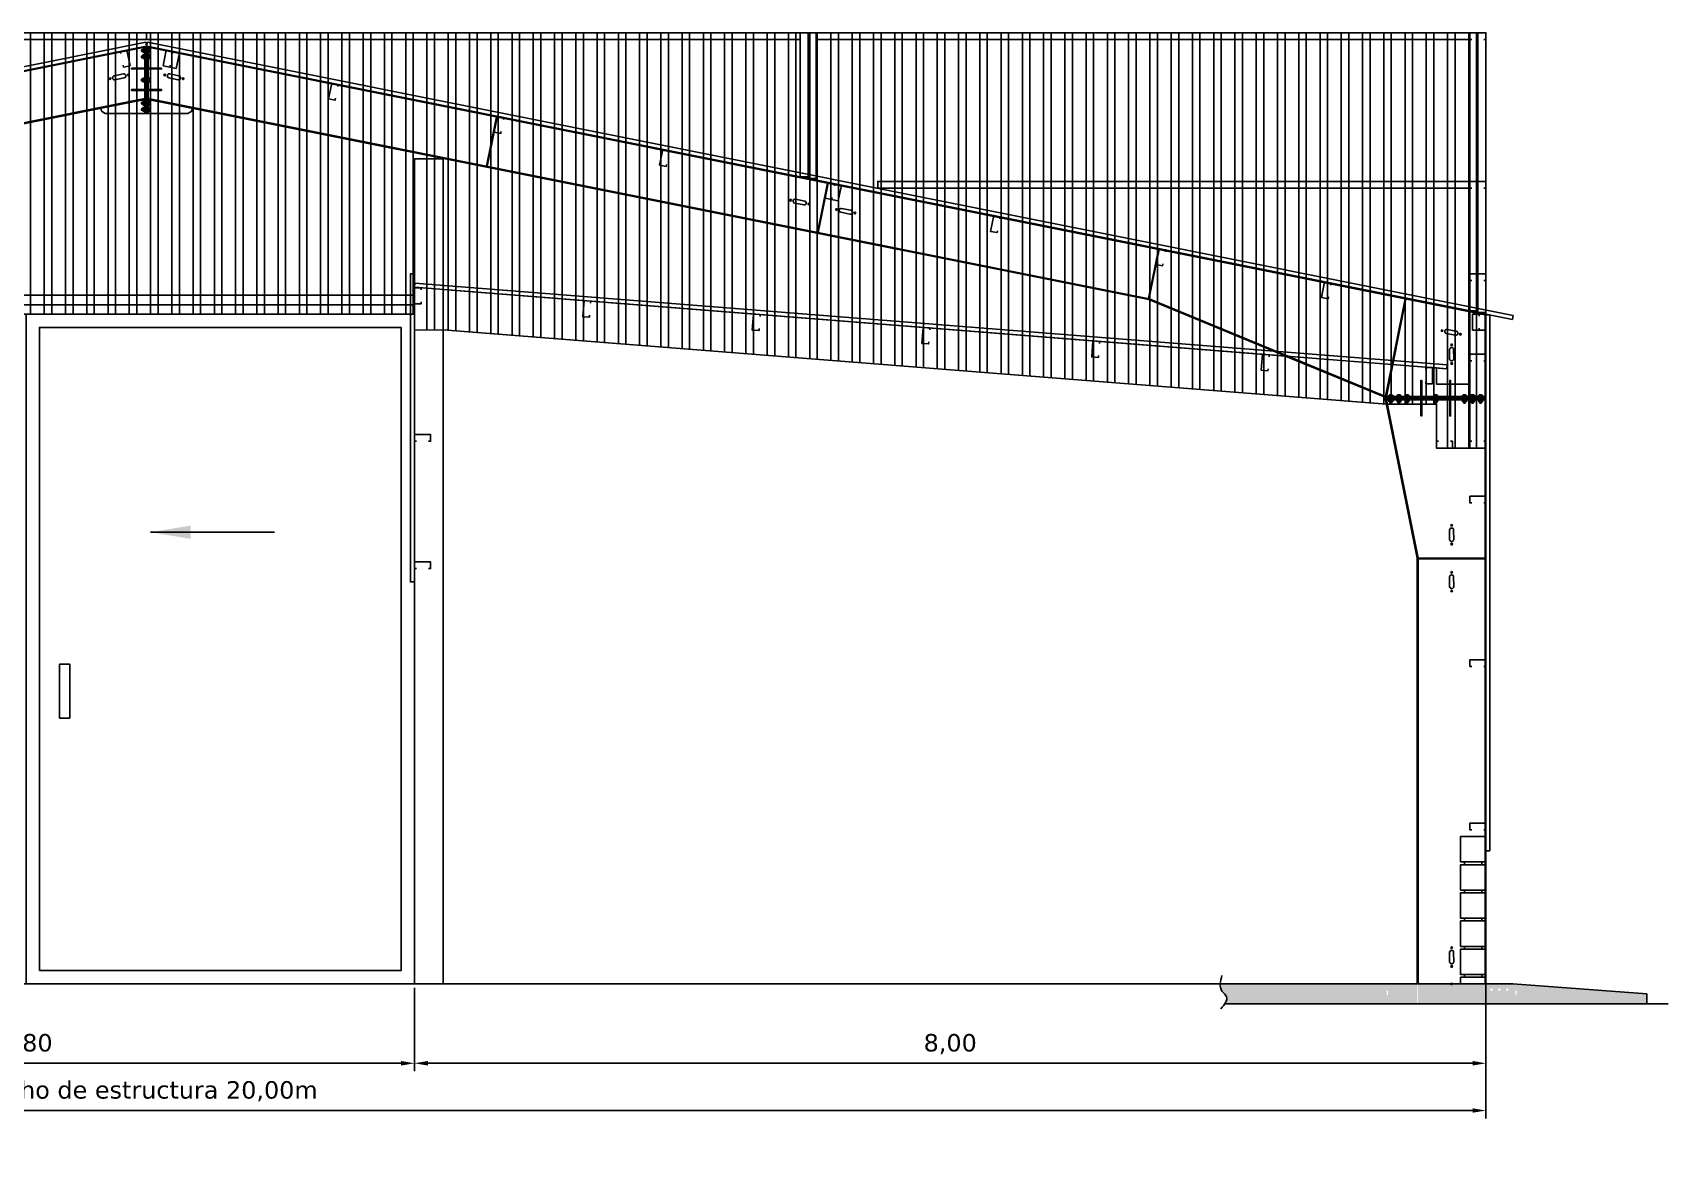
# Model space of a CAD drawing. Header units: millimetres. Extents: x 1972 to 5740, y 370 to 952.
# Drawn here: x 2858.01 to 2870.23, y 591.08 to 599.39 of the extents above; entities that cross this region are included whole.
import ezdxf

# ---------------------------------------------------------------- set-up
doc = ezdxf.new("R2010")
doc.units = ezdxf.units.MM
doc.header["$LTSCALE"] = 15
doc.layers.add('1', color=7, linetype='Continuous')
doc.layers.add('2', color=2, linetype='Continuous')
doc.styles.add('ARIAL', font='verdana.ttf')
doc.dimstyles.new('Cota 0.13', dxfattribs={"dimtxt": 0.13, "dimasz": 0.1, "dimexe": 0.06, "dimexo": 0.03, "dimgap": 0.06, "dimtad": 1, "dimzin": 1, "dimtxsty": 'ARIAL', "dimcen": 2.5, "dimadec": 0, "dimazin": 0, "dimtfac": 1, "dimtmove": 0, "dimatfit": 3, "dimfxl": 1, "dimarcsym": 0})
doc.dimstyles.new('Cota 0.5', dxfattribs={"dimtxt": 0.5, "dimasz": 0.3, "dimexe": 0.05, "dimexo": 0.0625, "dimgap": 0.1, "dimtad": 1, "dimzin": 1, "dimtxsty": 'ARIAL', "dimcen": 2.5, "dimadec": 0, "dimazin": 0, "dimtfac": 1, "dimtmove": 0, "dimatfit": 3, "dimfxl": 1, "dimarcsym": 0})

# ---------------------------------------------------------------- blocks, each defined once
blk = doc.blocks.new('*D219')
at = {"color": 0, "linetype": 'Continuous', "lineweight": -2, "transparency": 16777216}
for p, q in [((2848.864, 592.287), (2848.864, 591.282)), ((2868.864, 592.287), (2868.864, 591.282)), ((2848.964, 591.342), (2868.764, 591.342))]:
    blk.add_line(p, q, dxfattribs=at)
at = {"color": 0, "linetype": 'Continuous', "transparency": 16777216}
for points in [[(2848.964, 591.359), (2848.964, 591.326), (2848.864, 591.342)], [(2868.764, 591.359), (2868.764, 591.326), (2868.864, 591.342)]]:
    blk.add_solid(points, dxfattribs=at)
at = {"layer": 'Defpoints', "color": 0, "linetype": 'Continuous', "transparency": 16777216}
for p in [(2848.864, 592.317), (2868.864, 592.317), (2868.864, 591.342)]:
    blk.add_point(p, dxfattribs=at)
at = {"color": 0, "linetype": 'Continuous', "transparency": 16777216, "insert": (2858.864, 591.486), "char_height": 0.13, "attachment_point": 5, "style": 'ARIAL'}
blk.add_mtext('Ancho de estructura 20,00m', dxfattribs=at)
blk = doc.blocks.new('To 5-8')
at = {"layer": '1'}
for p, q in [((-0.014, 0.009), (-0.014, 0)), ((-0.014, 0), (-0.009, 0)), ((0.01, 0.011), (-0.01, 0.011)), ((-0.008, 0), (-0.007, 0)), ((-0.007, 0.009), (-0.007, 0)), ((-0.007, 0), (0.007, 0)), ((0.007, 0.009), (0.007, 0)), ((0.007, 0), (0.008, 0)), ((0.009, 0), (0.014, 0)), ((0.014, 0), (0.014, 0.009)), ((-0.008, -0.001), (-0.008, -0.048)), ((-0.008, -0.048), (0.008, -0.048)), ((-0.008, -0.048), (-0.005, -0.05)), ((-0.005, -0.05), (0.005, -0.05)), ((0.005, -0.05), (0.008, -0.048)), ((0.008, -0.048), (0.008, -0.001))]:
    blk.add_line(p, q, dxfattribs=at)
for centre, radius, start, end in [((-0.01, 0.005), 0.00528, 48.7117, 131.2883), ((0, -0.009), 0.0192, 68.6636, 111.3364), ((0.01, 0.005), 0.00528, 48.7117, 131.2883), ((-0.009, -0.001), 0.00064, 0, 90), ((0.009, -0.001), 0.00064, 90, 180)]:
    blk.add_arc(centre, radius, start, end, dxfattribs=at)
at = {"layer": '2'}
for p, q in [((0.008, -0.003), (-0.008, -0.003)), ((-0.005, -0.003), (-0.005, -0.05)), ((0.005, -0.003), (0.005, -0.05))]:
    blk.add_line(p, q, dxfattribs=at)
blk = doc.blocks.new('Tu 5-8')
at = {"layer": '1'}
for p, q in [((0.01, 0), (-0.01, 0)), ((-0.014, -0.001), (-0.014, -0.008)), ((-0.014, -0.008), (-0.014, -0.014)), ((-0.01, -0.015), (0.01, -0.015)), ((-0.007, -0.001), (-0.007, -0.008)), ((-0.007, -0.008), (-0.007, -0.014)), ((0.007, -0.001), (0.007, -0.008)), ((0.007, -0.008), (0.007, -0.014)), ((0.014, -0.001), (0.014, -0.008)), ((0.014, -0.008), (0.014, -0.014))]:
    blk.add_line(p, q, dxfattribs=at)
for centre, radius, start, end in [((-0.01, -0.008), 0.00752, 62.3999, 117.6001), ((0, -0.029), 0.0288, 75.9969, 104.0031), ((-0.01, -0.008), 0.00752, 242.3999, 297.6001), ((0, 0.014), 0.0288, 255.9969, 284.0031), ((0.01, -0.008), 0.00752, 62.3999, 117.6001), ((0.01, -0.008), 0.00752, 242.3999, 297.6001)]:
    blk.add_arc(centre, radius, start, end, dxfattribs=at)
blk = doc.blocks.new('fsdasdfasdfasdf')
at = {"color": 5}
blk.add_lwpolyline([(0.1, 0.035), (0.031, 0.022, 1), (0.037, -0.008), (0.106, 0.006, 1)], format="xyb", close=True, dxfattribs=at)
for centre in [(0, 0), (0.137, 0.027)]:
    blk.add_circle(centre, 0.006, dxfattribs=at)
blk = doc.blocks.new('*D237')
at = {"color": 0, "lineweight": -2, "transparency": 16777216}
for p, q in [((2860.864, 592.257), (2860.864, 591.635)), ((2855.064, 591.916), (2855.064, 591.635)), ((2855.164, 591.695), (2860.764, 591.695))]:
    blk.add_line(p, q, dxfattribs=at)
at = {"color": 0, "transparency": 16777216}
for points in [[(2855.164, 591.712), (2855.164, 591.678), (2855.064, 591.695)], [(2860.764, 591.712), (2860.764, 591.678), (2860.864, 591.695)]]:
    blk.add_solid(points, dxfattribs=at)
at = {"layer": 'Defpoints', "color": 0, "transparency": 16777216}
for p in [(2860.864, 592.287), (2855.064, 591.946), (2860.864, 591.695)]:
    blk.add_point(p, dxfattribs=at)
at = {"color": 0, "transparency": 16777216, "insert": (2857.964, 591.838), "char_height": 0.13, "attachment_point": 5, "style": 'ARIAL'}
blk.add_mtext('5,80', dxfattribs=at)
blk = doc.blocks.new('*D238')
at = {"color": 0, "lineweight": -2, "transparency": 16777216}
for p, q in [((2860.864, 591.693), (2860.864, 591.635)), ((2860.964, 591.695), (2868.764, 591.695)), ((2868.864, 591.755), (2868.864, 591.635))]:
    blk.add_line(p, q, dxfattribs=at)
at = {"color": 0, "transparency": 16777216}
for points in [[(2860.964, 591.712), (2860.964, 591.678), (2860.864, 591.695)], [(2868.764, 591.712), (2868.764, 591.678), (2868.864, 591.695)]]:
    blk.add_solid(points, dxfattribs=at)
at = {"layer": 'Defpoints', "color": 0, "transparency": 16777216}
for p in [(2868.864, 591.785), (2860.864, 591.723), (2868.864, 591.695)]:
    blk.add_point(p, dxfattribs=at)
at = {"color": 0, "transparency": 16777216, "insert": (2864.864, 591.838), "char_height": 0.13, "attachment_point": 5, "style": 'ARIAL'}
blk.add_mtext('8,00', dxfattribs=at)

msp = doc.modelspace()

# ---------------------------------------------------------------- hatches: boundary and pattern name
h = msp.add_hatch()
h.set_pattern_fill('STEEL', color=3, scale=0.05, angle=45, style=0)
h.set_pattern_definition([(90, (1135.71858, 446.00849), (-0.15875, 0), []), (90, (1135.66245, 446.06462), (-0.15875, 0), [])])
h.paths.add_polyline_path([(2868.12075, 596.61358), (2868.49393, 596.61358), (2868.49393, 596.28742), (2868.86393, 596.28742), (2868.86393, 599.38742), (2848.86393, 599.38742), (2848.86393, 593.28142), (2855.06393, 593.28142), (2855.06393, 597.28742), (2860.83393, 597.28742), (2860.86393, 597.28742), (2860.86393, 597.16592), (2861.07793, 597.16959)])
h = msp.add_hatch()
h.set_pattern_fill('AR-CONC', color=256, scale=0.0006, style=0)
h.set_pattern_definition([(130, (3592.127075, 526.05473), (-0.109310801, -0.009563451), [0.01143, -0.12573]), (185, (3592.12707, 526.05473), (0.021145696, 0.114633986), [0.009144, -0.100584]), (79.549, (3592.11797, 526.05393), (-0.088165501, 0.105070013), [0.009714, -0.106854]), (133.8158, (3592.12707, 526.08521), (-0.162647425, -0.025225397), [0.017145, -0.188595]), (83.3644, (3592.11352, 526.0831), (-0.14244254, 0.148455334), [0.014571, -0.160281]), (188.816, (3592.12707, 526.0852), (-0.142442763, 0.14845507), [0.013716, -0.150876]), (159, (3592.111835, 526.07759), (-0.090968928, -0.061359311), [0.01143, -0.12573]), (214, (3592.11183, 526.07759), (-0.037081217, 0.11051278), [0.009144, -0.100584]), (108.5486, (3592.10425, 526.07247), (-0.128049894, 0.049153715), [0.009714, -0.106854]), (142.5, (3592.127075, 526.054727), (-0.001853162, 0.0507330233), [0, -0.0993648, 0, -0.102108, 0, -0.100965]), (172.5, (3592.127075, 526.054727), (-0.0400917975, 0.060108345), [0, -0.0582168, 0, -0.0970788, 0, -0.038481]), (212.5, (3592.16106, 526.054727), (-0.081354357, -0.0034372464), [0, -0.0381, 0, -0.118872, 0, -0.157734]), (222.5, (3592.1763, 526.05473), (-0.088877509, 0.0152558946), [0, -0.04953, 0, -0.0789432, 0, -0.112014])])
edge = h.paths.add_edge_path()
edge.add_spline(control_points=[(2866.91292, 592.13742), (2866.92589, 592.15665), (2866.93976, 592.19125), (2866.88488, 592.23257), (2866.87927, 592.26798), (2866.88037, 592.28742)], knot_values=[0.05872267, 0.05872267, 0.05872267, 0.05872267, 0.12037337, 0.17418287, 0.23139088, 0.23139088, 0.23139088, 0.23139088], degree=3, periodic=0)
edge.add_line((2866.88037, 592.28742), (2868.35133, 592.28742))
edge.add_line((2868.35133, 592.28742), (2868.35133, 592.13742))
edge.add_line((2868.35133, 592.13742), (2868.13263, 592.13742))
edge.add_line((2868.13263, 592.13742), (2868.13263, 592.23742))
edge.add_line((2868.13263, 592.23742), (2868.12263, 592.23742))
edge.add_line((2868.12263, 592.23742), (2868.12263, 592.20742))
edge.add_arc((2868.12763, 592.20742), 0.005, 180, 360)
edge.add_line((2868.13263, 592.20742), (2868.13263, 592.13742))
edge.add_line((2868.13263, 592.13742), (2866.91292, 592.13742))
h.paths.add_polyline_path([(2868.35763, 592.28742), (2868.60263, 592.28742, 1), (2868.61263, 592.28742), (2868.85763, 592.28742), (2868.85763, 592.13742), (2868.35763, 592.13742)])
h.paths.add_polyline_path([(2869.08263, 592.20742, 1), (2869.09263, 592.20742), (2869.09263, 592.23742), (2869.08263, 592.23742), (2869.08263, 592.13742), (2869.06393, 592.13742), (2869.06393, 592.28742), (2870.06393, 592.21242), (2870.06393, 592.13742), (2869.08263, 592.13742)])
h.paths.add_polyline_path([(2869.01893, 592.26242), (2868.90893, 592.26242, 0.41421356), (2868.88893, 592.24242), (2868.88893, 592.13742), (2868.86393, 592.13742), (2868.86393, 592.28742), (2869.06393, 592.28742), (2869.06393, 592.13742), (2869.03893, 592.13742), (2869.03893, 592.24242, 0.41421356)])
h.paths.add_polyline_path([(2868.88893, 592.24242, -0.43205261), (2868.91014, 592.26238, 0.01513114), (2868.90893, 592.26242), (2869.01893, 592.26242, -0.0595081), (2869.02364, 592.26185, -0.00142806), (2869.02376, 592.26183, -0.34457424), (2869.03893, 592.24242), (2869.03893, 592.13742), (2868.88893, 592.13742)], flags=17)
h.paths.add_polyline_path([(2869.03266, 592.24438, 1), (2869.01295, 592.24438, 1)], flags=16)
h.paths.add_polyline_path([(2868.97379, 592.24438, 1), (2868.95408, 592.24438, 1)], flags=16)
h.paths.add_polyline_path([(2868.91492, 592.24438, 1), (2868.89521, 592.24438, 1)], flags=16)

# ---------------------------------------------------------------- linework, layer by layer
at = {"color": 3, "linetype": 'Continuous'}
for p, q in [((2858.85805, 599.31683), (2848.66001, 597.27723)), ((2858.86393, 599.28742), (2858.85805, 599.31683)), ((2858.86393, 599.28742), (2858.86982, 599.31683)), ((2858.86982, 599.31683), (2869.06786, 597.27723)), ((2869.06197, 597.24781), (2868.86393, 597.28742)), ((2868.89393, 597.28142), (2868.86393, 597.28142)), ((2868.89393, 597.28142), (2868.89393, 593.28142)), ((2869.06197, 597.24781), (2869.06786, 597.27723)), ((2868.89393, 593.28142), (2868.86393, 593.28142))]:
    msp.add_line(p, q, dxfattribs=at)
at = {"color": 5, "linetype": 'Continuous'}
for p, q in [((2858.85, 599.28463), (2848.869, 597.28843)), ((2858.85123, 599.27845), (2848.87023, 597.28225)), ((2858.85123, 599.27845), (2858.85, 599.28463)), ((2858.87663, 599.27845), (2858.87787, 599.28463)), ((2858.87663, 599.27845), (2868.85763, 597.28225)), ((2858.87787, 599.28463), (2868.85887, 597.28843)), ((2858.85123, 598.89602), (2851.37844, 597.40146)), ((2858.85123, 598.8896), (2851.37967, 597.39529)), ((2858.87663, 598.89602), (2866.34943, 597.40146)), ((2858.87663, 598.8896), (2866.3482, 597.39529)), ((2861.47614, 598.75855), (2861.4026, 598.39083)), ((2861.48085, 598.75761), (2861.40731, 598.38989)), ((2863.94721, 598.26434), (2863.87366, 597.89662)), ((2863.95191, 598.2634), (2863.87837, 597.89568)), ((2866.41827, 597.77012), (2866.34473, 597.40241)), ((2866.42298, 597.76918), (2866.3482, 597.39529)), ((2866.35059, 597.40098), (2866.34815, 597.39517)), ((2868.11149, 596.66676), (2866.34815, 597.39517)), ((2868.11393, 596.67256), (2866.34943, 597.40146)), ((2868.11393, 596.67256), (2868.25979, 597.40182)), ((2868.12036, 596.67256), (2868.26596, 597.40058)), ((2868.85763, 597.28225), (2868.85887, 597.28843)), ((2868.85763, 596.67256), (2868.85763, 597.28225)), ((2868.85763, 597.28225), (2868.86393, 597.28225)), ((2868.86393, 596.67256), (2868.86393, 597.28225)), ((2868.11393, 596.67256), (2868.11149, 596.66676))]:
    msp.add_line(p, q, dxfattribs=at)
at = {"color": 7, "linetype": 'Continuous'}
for p, q in [((2858.85, 599.28463), (2858.86393, 599.28742)), ((2858.87787, 599.28463), (2858.86393, 599.28742)), ((2868.85887, 597.28843), (2868.86393, 597.28742)), ((2868.86393, 597.28225), (2868.86393, 597.28742)), ((2848.66393, 592.28742), (2869.06393, 592.28742)), ((2870.06393, 592.21242), (2869.06393, 592.28742)), ((2870.06393, 592.21242), (2870.06393, 592.13742))]:
    msp.add_line(p, q, dxfattribs=at)
at = {"linetype": 'Continuous'}
for p, q in [((2858.86393, 599.28742), (2858.86393, 599.28488)), ((2858.86393, 599.28742), (2858.86393, 599.28488)), ((2858.85123, 598.8896), (2858.85, 598.89578)), ((2858.87663, 598.8896), (2858.87787, 598.89578))]:
    msp.add_line(p, q, dxfattribs=at)
at = {"color": 3}
for p, q in [((2860.86393, 597.48742), (2860.8663, 597.51732)), ((2860.8663, 597.51732), (2868.57506, 596.90874)), ((2868.5727, 596.87883), (2860.86393, 597.48742)), ((2868.5727, 596.87883), (2868.57506, 596.90874)), ((2868.5727, 596.87883), (2868.46393, 596.88742))]:
    msp.add_line(p, q, dxfattribs=at)
at = {"color": 1, "linetype": 'Continuous'}
for p, q in [((2868.11422, 596.64615), (2868.12043, 596.64716)), ((2868.35125, 595.46527), (2868.11422, 596.64615)), ((2868.35763, 595.46528), (2868.12043, 596.64716)), ((2868.85763, 596.64716), (2868.85763, 592.28742)), ((2868.86393, 596.64716), (2868.86393, 592.28742)), ((2868.35125, 595.46527), (2868.35747, 595.46628)), ((2868.35133, 595.46528), (2868.35133, 592.28742)), ((2868.85763, 595.46528), (2868.35133, 595.46528)), ((2868.35763, 595.46528), (2868.35763, 592.28742)), ((2868.85763, 595.46048), (2868.35763, 595.46048))]:
    msp.add_line(p, q, dxfattribs=at)
at = {"color": 40, "linetype": 'Continuous'}
msp.add_line((2870.22527, 592.13742), (2866.91278, 592.13742), dxfattribs=at)
at = {"color": 0}
msp.add_lwpolyline([(2868.12075, 596.61358), (2868.49393, 596.61358), (2868.49393, 596.28742), (2868.86393, 596.28742), (2868.86393, 599.38742), (2848.86393, 599.38742), (2848.86393, 593.28142), (2855.06393, 593.28142), (2855.06393, 597.28742), (2860.83393, 597.28742), (2860.86393, 597.28742), (2860.86393, 597.16592), (2861.07793, 597.16959), (2868.12075, 596.61358)], dxfattribs=at)
at = {"color": 6}
for points in [[(2853.98393, 599.38742), (2858.86393, 599.38742), (2858.86393, 599.33742), (2853.98393, 599.33742), (2853.98393, 599.38742)], [(2863.74393, 599.38742), (2858.86393, 599.38742), (2858.86393, 599.33742), (2863.74393, 599.33742), (2863.74393, 599.38742)], [(2868.74393, 599.38742), (2863.86393, 599.38742), (2863.86393, 599.33742), (2868.74393, 599.33742), (2868.74393, 599.38742)], [(2868.74393, 598.27742), (2864.32289, 598.27742), (2864.32289, 598.22742), (2868.74393, 598.22742), (2868.74393, 598.27742)], [(2868.84893, 597.53742), (2868.86393, 597.53742), (2868.86393, 597.58742), (2868.74393, 597.58742), (2868.74393, 597.53742), (2868.75893, 597.53742)], [(2860.91393, 597.46836), (2860.91393, 597.48336), (2860.86393, 597.48336), (2860.86393, 597.36336), (2860.91393, 597.36336), (2860.91393, 597.37836)], [(2862.17866, 597.36857), (2862.17984, 597.38353), (2862.12999, 597.38746), (2862.12055, 597.26784), (2862.1704, 597.2639), (2862.17158, 597.27885)], [(2863.44472, 597.26862), (2863.4459, 597.28358), (2863.39606, 597.28751), (2863.38661, 597.16788), (2863.43646, 597.16395), (2863.43764, 597.1789)], [(2864.71078, 597.16867), (2864.71196, 597.18362), (2864.66212, 597.18756), (2864.65267, 597.06793), (2864.70252, 597.064), (2864.7037, 597.07895)], [(2865.97866, 597.06857), (2865.97984, 597.08353), (2865.92999, 597.08746), (2865.92055, 596.96784), (2865.9704, 596.9639), (2865.97158, 596.97885)], [(2867.24472, 596.96862), (2867.2459, 596.98358), (2867.19606, 596.98751), (2867.18661, 596.86788), (2867.23646, 596.86395), (2867.23764, 596.8789)], [(2868.84893, 596.93742), (2868.86393, 596.93742), (2868.86393, 596.98742), (2868.74393, 596.98742), (2868.74393, 596.93742), (2868.75893, 596.93742)], [(2868.41393, 596.87242), (2868.41393, 596.88742), (2868.46393, 596.88742), (2868.46393, 596.76742), (2868.41393, 596.76742), (2868.41393, 596.78242)], [(2860.96893, 596.33742), (2860.98393, 596.33742), (2860.98393, 596.38742), (2860.86393, 596.38742), (2860.86393, 596.33742), (2860.87893, 596.33742)], [(2868.59893, 596.33742), (2868.61393, 596.33742), (2868.61393, 596.28742), (2868.49393, 596.28742), (2868.49393, 596.33742), (2868.50893, 596.33742)], [(2868.84893, 596.33742), (2868.86393, 596.33742), (2868.86393, 596.28742), (2868.74393, 596.28742), (2868.74393, 596.33742), (2868.75893, 596.33742)], [(2860.96893, 595.38742), (2860.98393, 595.38742), (2860.98393, 595.43742), (2860.86393, 595.43742), (2860.86393, 595.38742), (2860.87893, 595.38742)]]:
    msp.add_lwpolyline(points, dxfattribs=at)
at = {"color": 5}
for points in [[(2863.74393, 598.31245), (2863.80393, 598.31245), (2863.80393, 599.38742), (2863.74393, 599.38742)], [(2863.80393, 598.30045), (2863.86393, 598.30045), (2863.86393, 599.38742), (2863.80393, 599.38742)], [(2868.74393, 597.31142), (2868.80393, 597.31142), (2868.80393, 599.38742), (2868.74393, 599.38742)], [(2868.80393, 597.29942), (2868.86393, 597.29942), (2868.86393, 599.38742), (2868.80393, 599.38742)], [(2857.96393, 592.28742), (2860.86393, 592.28742), (2860.86393, 597.28742), (2857.96393, 597.28742)], [(2858.06393, 592.38742), (2860.76393, 592.38742), (2860.76393, 597.18742), (2858.06393, 597.18742)], [(2858.21507, 594.67349), (2858.29074, 594.67349), (2858.29074, 594.27117), (2858.21507, 594.27117)]]:
    msp.add_lwpolyline(points, close=True, dxfattribs=at)
at = {"color": 6, "linetype": 'Continuous'}
for points in [[(2868.84893, 599.33742), (2868.86393, 599.33742), (2868.86393, 599.38742), (2868.74393, 599.38742), (2868.74393, 599.33742), (2868.75893, 599.33742)], [(2858.67076, 599.23348), (2858.66782, 599.24819), (2858.71685, 599.258), (2858.74038, 599.14033), (2858.69135, 599.13052), (2858.68841, 599.14523)], [(2859.05711, 599.23348), (2859.06005, 599.24819), (2859.01102, 599.258), (2858.98749, 599.14033), (2859.03652, 599.13052), (2859.03946, 599.14523)], [(2860.29264, 598.98638), (2860.29558, 599.00109), (2860.24655, 599.01089), (2860.22302, 598.89322), (2860.27205, 598.88342), (2860.27499, 598.89812)], [(2861.52817, 598.73927), (2861.53111, 598.75398), (2861.48208, 598.76379), (2861.45855, 598.64612), (2861.50758, 598.63631), (2861.51052, 598.65102)], [(2862.7637, 598.49216), (2862.76665, 598.50687), (2862.71762, 598.51668), (2862.69408, 598.39901), (2862.74311, 598.3892), (2862.74605, 598.40391)], [(2863.99924, 598.24506), (2864.00218, 598.25977), (2863.95315, 598.26957), (2863.92961, 598.1519), (2863.97864, 598.1421), (2863.98158, 598.15681)], [(2868.84893, 598.22742), (2868.86393, 598.22742), (2868.86393, 598.27742), (2868.74393, 598.27742), (2868.74393, 598.22742), (2868.75893, 598.22742)], [(2865.23477, 597.99795), (2865.23771, 598.01266), (2865.18868, 598.02247), (2865.16515, 597.9048), (2865.21417, 597.89499), (2865.21712, 597.9097)], [(2866.4703, 597.75085), (2866.47324, 597.76555), (2866.42421, 597.77536), (2866.40068, 597.65769), (2866.44971, 597.64788), (2866.45265, 597.66259)], [(2867.70583, 597.50374), (2867.70877, 597.51845), (2867.65974, 597.52825), (2867.63621, 597.41058), (2867.68524, 597.40078), (2867.68818, 597.41549)], [(2868.81393, 597.18242), (2868.81393, 597.16742), (2868.86393, 597.16742), (2868.86393, 597.28742), (2868.81393, 597.28742), (2868.81393, 597.27242)], [(2868.84893, 595.87742), (2868.86393, 595.87742), (2868.86393, 595.92742), (2868.74393, 595.92742), (2868.74393, 595.87742), (2868.75893, 595.87742)], [(2868.84893, 594.65742), (2868.86393, 594.65742), (2868.86393, 594.70742), (2868.74393, 594.70742), (2868.74393, 594.65742), (2868.75893, 594.65742)], [(2868.84893, 593.43742), (2868.86393, 593.43742), (2868.86393, 593.48742), (2868.74393, 593.48742), (2868.74393, 593.43742), (2868.75893, 593.43742)]]:
    msp.add_lwpolyline(points, dxfattribs=at)
at = {"color": 4, "linetype": 'Continuous'}
for points in [[(2858.85123, 598.78488), (2858.86393, 598.78488), (2858.86393, 599.28488), (2858.85123, 599.28488)], [(2858.87663, 598.78488), (2858.86393, 598.78488), (2858.86393, 599.28488), (2858.87663, 599.28488)]]:
    msp.add_lwpolyline(points, close=True, dxfattribs=at)
for points in [[(2859.05711, 599.23348), (2859.06005, 599.24819), (2859.10908, 599.23839), (2859.08555, 599.12072), (2859.03652, 599.13052), (2859.03946, 599.14523)], [(2858.52257, 598.82387), (2858.52689, 598.80227), (2858.55546, 598.78488), (2858.85123, 598.78488), (2858.85123, 598.8796), (2858.84143, 598.88764), (2858.52257, 598.82387)], [(2859.2053, 598.82387), (2859.20098, 598.80227), (2859.17241, 598.78488), (2858.87663, 598.78488), (2858.87663, 598.8796), (2858.88644, 598.88764), (2859.2053, 598.82387)], [(2863.99924, 598.24506), (2864.00218, 598.25977), (2864.05121, 598.24996), (2864.02767, 598.13229), (2863.97864, 598.1421), (2863.98158, 598.15681)], [(2868.81393, 597.18242), (2868.81393, 597.16742), (2868.76393, 597.16742), (2868.76393, 597.28742), (2868.81393, 597.28742), (2868.81393, 597.27242)]]:
    msp.add_lwpolyline(points, dxfattribs=at)
at = {"color": 5, "ltscale": 2}
for points in [[(2858.75123, 599.12298), (2858.75123, 599.11668), (2858.85123, 599.11668), (2858.85123, 599.12298)], [(2858.97663, 599.12298), (2858.97663, 599.11668), (2858.87663, 599.11668), (2858.87663, 599.12298)], [(2858.75123, 598.95668), (2858.75123, 598.96298), (2858.85123, 598.96298), (2858.85123, 598.95668)], [(2858.97663, 598.95668), (2858.97663, 598.96298), (2858.87663, 598.96298), (2858.87663, 598.95668)], [(2868.37828, 596.67256), (2868.38458, 596.67256), (2868.38458, 596.79256), (2868.37828, 596.79256)], [(2868.59958, 596.67256), (2868.59328, 596.67256), (2868.59328, 596.79256), (2868.59958, 596.79256)]]:
    msp.add_lwpolyline(points, close=True, dxfattribs=at)
at = {"color": 1}
msp.add_lwpolyline([(2860.86393, 592.28742), (2860.86393, 598.44575), (2861.07793, 598.44575), (2861.07793, 592.28742), (2860.86393, 592.28742)], dxfattribs=at)
at = {"color": 3}
msp.add_lwpolyline([(2860.86393, 597.48742), (2860.86393, 597.58742), (2860.83393, 597.58742), (2860.83393, 595.28742), (2860.86393, 595.28742)], dxfattribs=at)
at = {"color": 2}
for points in [[(2868.86393, 597.28742), (2868.86393, 597.58742), (2868.74393, 597.58742), (2868.74393, 597.31742)], [(2860.91393, 597.46836), (2860.91393, 597.48336), (2860.86393, 597.48336), (2860.86393, 597.36336), (2860.91393, 597.36336), (2860.91393, 597.37836)]]:
    msp.add_lwpolyline(points, dxfattribs=at)
at = {"color": 1}
msp.add_lwpolyline([(2868.86393, 596.28742), (2868.74393, 596.28742), (2868.74393, 597.58742), (2868.86393, 597.58742)], close=True, dxfattribs=at)
at = {"color": 4}
for points in [[(2855.06393, 597.42742), (2860.86393, 597.42742), (2860.86393, 597.35742), (2855.06393, 597.35742)], [(2855.06393, 597.35742), (2860.86393, 597.35742), (2860.86393, 597.28742), (2855.06393, 597.28742)]]:
    msp.add_lwpolyline(points, close=True, dxfattribs=at)
at = {"color": 5}
msp.add_lwpolyline([(2861.07793, 597.16959), (2861.07793, 597.47052), (2867.36784, 596.97395), (2868.11149, 596.66676), (2868.11393, 596.66621), (2868.11393, 596.64716), (2868.12075, 596.61358), (2861.07793, 597.16959)], dxfattribs=at)
at = {"color": 4}
msp.add_lwpolyline([(2868.41733, 596.8911), (2868.49393, 596.88505), (2868.49393, 596.76505), (2868.74393, 596.76505), (2868.74393, 596.98742)], dxfattribs=at)
at = {"color": 4, "ltscale": 2}
for points in [[(2868.86393, 596.67256), (2868.11393, 596.67256), (2868.11393, 596.65986), (2868.86393, 596.65986)], [(2868.11393, 596.65986), (2868.86393, 596.65986), (2868.86393, 596.64716), (2868.11393, 596.64716)]]:
    msp.add_lwpolyline(points, close=True, dxfattribs=at)
at = {"color": 1, "ltscale": 2}
for points in [[(2868.37828, 596.64716), (2868.38458, 596.64716), (2868.38458, 596.52716), (2868.37828, 596.52716)], [(2868.59958, 596.64716), (2868.59328, 596.64716), (2868.59328, 596.52716), (2868.59958, 596.52716)]]:
    msp.add_lwpolyline(points, close=True, dxfattribs=at)
at = {"color": 5, "linetype": 'Continuous'}
for points in [[(2868.86393, 593.19742), (2868.67393, 593.19742), (2868.67393, 593.38742), (2868.86393, 593.38742)], [(2868.86393, 592.98742), (2868.67393, 592.98742), (2868.67393, 593.17742), (2868.86393, 593.17742)], [(2868.86393, 592.77742), (2868.67393, 592.77742), (2868.67393, 592.96742), (2868.86393, 592.96742)], [(2868.86393, 592.56742), (2868.67393, 592.56742), (2868.67393, 592.75742), (2868.86393, 592.75742)], [(2868.86393, 592.35742), (2868.67393, 592.35742), (2868.67393, 592.54742), (2868.86393, 592.54742)], [(2868.86393, 592.28742), (2868.67393, 592.28742), (2868.67393, 592.33742), (2868.86393, 592.33742)]]:
    msp.add_lwpolyline(points, close=True, dxfattribs=at)
for points in [[(2868.70372, 593.17742), (2868.70372, 593.19742)], [(2868.83415, 593.17742), (2868.83415, 593.19742)], [(2868.70372, 592.96742), (2868.70372, 592.98742)], [(2868.83415, 592.96742), (2868.83415, 592.98742)], [(2868.70372, 592.75742), (2868.70372, 592.77742)], [(2868.83415, 592.75742), (2868.83415, 592.77742)], [(2868.70372, 592.54742), (2868.70372, 592.56742)], [(2868.83415, 592.54742), (2868.83415, 592.56742)], [(2868.70372, 592.33742), (2868.70372, 592.35742)], [(2868.83415, 592.33742), (2868.83415, 592.35742)]]:
    msp.add_lwpolyline(points, dxfattribs=at)
at = {"color": 1, "linetype": 'Continuous'}
msp.add_circle((2868.60763, 592.28742), 0.005, dxfattribs=at)
at = {"color": 7, "linetype": 'Continuous'}
msp.add_open_spline([(2866.89218, 592.34977), (2866.88164, 592.30791), (2866.86621, 592.24663), (2866.95209, 592.18197), (2866.91087, 592.13263), (2866.88403, 592.1005)], degree=3, knots=[0, 0, 0, 0, 0.115930681, 0.169740186, 0.270172842, 0.270172842, 0.270172842, 0.270172842], dxfattribs=at)

# ---------------------------------------------------------------- block references
at = {"xscale": -1}
for name, p, rotation in [('To 5-8', (2858.87663, 599.25488), 270), ('To 5-8', (2858.87663, 599.20788), 270), ('Tu 5-8', (2858.83619, 599.03488), 90), ('Tu 5-8', (2858.83619, 598.86188), 90), ('Tu 5-8', (2858.83619, 598.81488), 90), ('Tu 5-8', (2868.48893, 596.63212), 180), ('Tu 5-8', (2868.70393, 596.63212), 180), ('Tu 5-8', (2868.76393, 596.63212), 180), ('Tu 5-8', (2868.82393, 596.63212), 180)]:
    msp.add_blockref(name, p, dxfattribs=dict(at, rotation=rotation))
for name, p, rotation in [('Tu 5-8', (2858.83619, 599.25488), 90), ('Tu 5-8', (2858.83619, 599.20788), 90), ('To 5-8', (2858.87663, 599.03488), 270), ('To 5-8', (2858.87663, 598.86188), 270), ('To 5-8', (2858.87663, 598.81488), 270), ('Tu 5-8', (2868.15393, 596.63212), 180), ('Tu 5-8', (2868.21393, 596.63212), 180), ('Tu 5-8', (2868.27393, 596.63212), 180)]:
    msp.add_blockref(name, p, dxfattribs=dict(rotation=rotation))
at = {"color": 7}
for p, xscale, rotation in [((2858.72781, 599.07153), -1, 22.61986494941879), ((2868.60763, 596.9181), -0.9999999999999998, 281.3099324759374), ((2868.60763, 595.57028), -0.9999999999999998, 281.3099324759374), ((2868.60763, 595.22028), -0.9999999999999998, 281.3099324759374), ((2868.60763, 592.41765), -0.9999999999999998, 281.3099324759374)]:
    msp.add_blockref('fsdasdfasdfasdf', p, dxfattribs=dict(at, xscale=xscale, rotation=rotation))
at = {"color": 7, "rotation": 337.3801350505907}
for p in [(2859.00006, 599.07153), (2863.67192, 598.13716)]:
    msp.add_blockref('fsdasdfasdfasdf', p, dxfattribs=at)
at = {"color": 7, "xscale": -1}
for p in [(2864.1524, 598.04106), (2868.67333, 597.13687)]:
    msp.add_blockref('fsdasdfasdfasdf', p, dxfattribs=at)
at = {"xscale": -1}
for p in [(2868.15393, 596.67256), (2868.21393, 596.67256), (2868.27393, 596.67256)]:
    msp.add_blockref('To 5-8', p, dxfattribs=at)
for p in [(2868.48893, 596.67256), (2868.70393, 596.67256), (2868.76393, 596.67256), (2868.82393, 596.67256)]:
    msp.add_blockref('To 5-8', p)

# ---------------------------------------------------------------- dimensions: what is measured, and where the dimension line sits
at = {"color": 7, "linetype": 'Continuous'}
dim = msp.add_linear_dim(base=(2868.86393, 591.34224), p1=(2848.86393, 592.31742), p2=(2868.86393, 592.31742), text='Ancho de estructura <>m', dimstyle='Cota 0.13', dxfattribs=at)
dim.commit()
dim.dimension.update_dxf_attribs({"geometry": '*D219', "text_midpoint": (2858.86393, 591.48632)})
at = {"color": 0}
for base, p1, p2, picture, middle in [((2860.86393, 591.69513), (2855.06393, 591.94627), (2860.86393, 592.28742), '*D237', (2857.96393, 591.83777)), ((2868.86393, 591.69513), (2860.86393, 591.72335), (2868.86393, 591.78483), '*D238', (2864.86393, 591.83777))]:
    dim = msp.add_linear_dim(base=base, p1=p1, p2=p2, dimstyle='Cota 0.13', dxfattribs=at)
    dim.commit()
    dim.dimension.update_dxf_attribs({"geometry": picture, "text_midpoint": middle})

# ---------------------------------------------------------------- leaders
msp.add_leader([(2858.89253, 595.65884), (2859.81973, 595.65884)], dimstyle='Cota 0.5', override={"dimgap": 0.1, "dimtad": 0}, dxfattribs=at)

doc.saveas('drawing.dxf')
